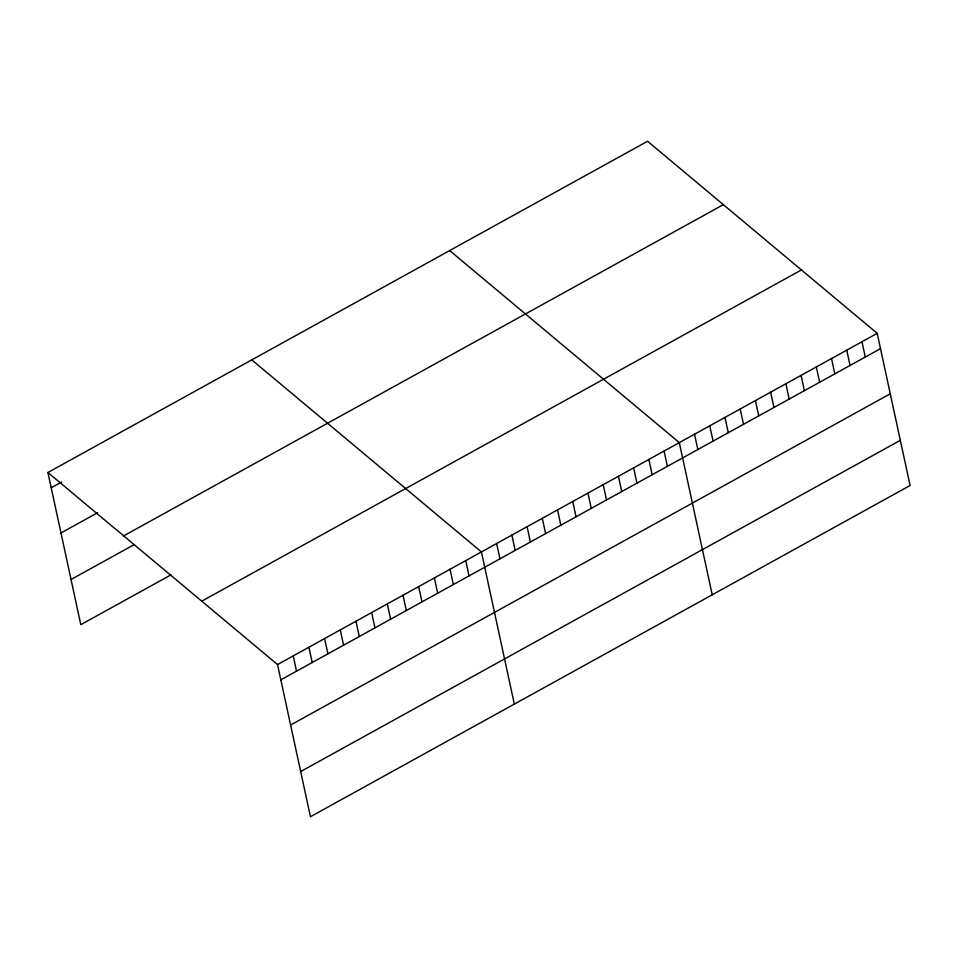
<?xml version="1.0" encoding="UTF-8"?>
<svg xmlns="http://www.w3.org/2000/svg" width="958" height="958" viewBox="0 0 958 958"><rect width="100%" height="100%" fill="white"/><g stroke="black" fill="none" stroke-linecap="round" stroke-linejoin="round"><path stroke-width="1.44" d="M47.9 472.498L647.56 141.269L877.193 333.336L910.1 485.502L310.44 816.731L277.533 664.553L47.9 472.498L80.807 624.664L170.979 574.86M51.205 487.778L61.659 482.006M60.977 532.959L97.572 512.746M123.678 535.869L723.338 204.653M71.036 579.494L133.773 544.851M201.755 601.169L801.415 269.952M277.533 664.553L877.193 333.336M280.838 679.845L880.51 348.628M290.609 725.014L890.269 393.798M300.668 771.549L900.328 440.333M449.673 250.577L679.306 442.632L712.213 594.81M251.786 359.873L481.419 551.94L514.326 704.106M861.972 341.743L865.278 357.035M846.752 350.149L850.057 365.441M831.532 358.555L834.837 373.848M816.312 366.962L819.617 382.254M801.092 375.368L804.397 390.66M785.871 383.775L789.176 399.067M770.639 392.181L773.944 407.473M755.419 400.6L758.724 415.892M740.199 409.006L743.504 424.298M724.978 417.413L728.284 432.705M709.758 425.819L713.063 441.111M694.538 434.225L697.843 449.518M664.086 451.038L667.391 466.33M648.865 459.445L652.17 474.737M633.645 467.863L636.95 483.143M618.425 476.27L621.73 491.562M603.205 484.676L606.51 499.968M587.972 493.083L591.278 508.375M572.752 501.489L576.057 516.781M557.532 509.896L560.837 525.188M542.312 518.302L545.617 533.594M527.092 526.708L530.397 542M511.871 535.115L515.176 550.407M496.639 543.533L499.944 558.825M465.744 560.598L469.049 575.89M450.056 569.256L453.362 584.548M434.369 577.925L437.674 593.218M418.694 586.583L421.999 601.875M403.007 595.253L406.312 610.545M387.319 603.911L390.625 619.203M371.632 612.569L374.949 627.861M355.957 621.239L359.262 636.531M340.27 629.897L343.575 645.189M324.582 638.567L327.899 653.859M308.907 647.225L312.212 662.517M293.22 655.883L296.525 671.175"/></g></svg>
